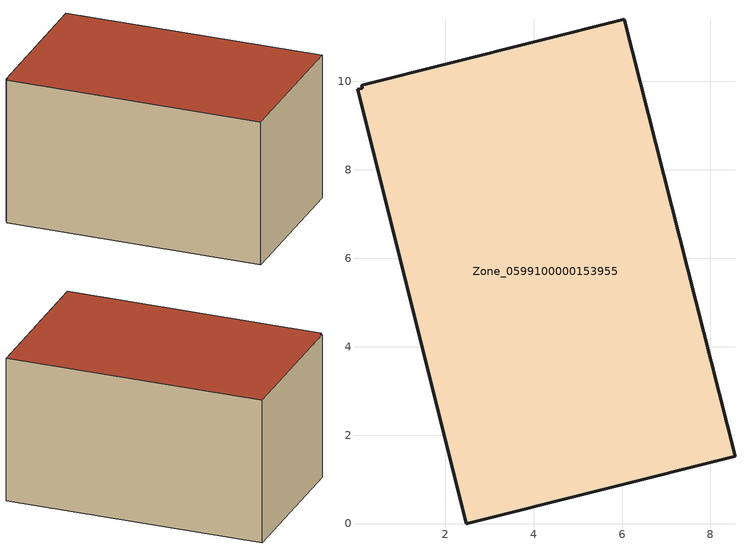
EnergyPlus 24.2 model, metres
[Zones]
Zone_0599100000153955
 floor ground (C_G): 8.55,1.52 2.48,0 0.02,9.82 0.13,9.85 0.11,9.91 6.05,11.4 z0
 wall outside (C_F): 8.55,1.52 6.05,11.4 0.11,9.91 0.13,9.85 0.02,9.82 2.48,0 8.55,1.52 z0:5.85
 roof outside (C_R): 2.48,0 8.55,1.52 6.05,11.4 0.11,9.91 0.13,9.85 0.02,9.82 z5.85
[BUILDING]
Pand.0599100000153955: North Axis=0; Terrain=City; Loads Convergence Tolerance Value=0.04; Temperature Convergence Tolerance Value=0.4; Solar Distribution=FullExterior; Maximum Number of Warmup Days=25; Minimum Number of Warmup Days=1
[Site:Location]
Rotterdam.The.Hague.AP_ZH_NLD Design_Conditions: Latitude=51.96; Longitude=4.45; Time Zone=1; Elevation=-4.5
[SITE:GROUNDTEMPERATURE:BUILDINGSURFACE]
18, 18, 18, 18, 18, 18, 18, 18, 18, 18, 18, 18
[MATERIAL] Thermal Absorptance=0.9; Solar Absorptance=0.7; Visible Absorptance=0.7
Name | Roughness | Thickness | Conductivity | Density | Specific Heat
G.TI.1946-1964 | MediumSmooth | 0.15 | 1 | 540 | 1210
F.TI.1946-1964 | Rough | 0.3 | 0.857143 | 1920 | 840
R.TI.1946-1964 | MediumRough | 0.2 | 0.277778 | 1500 | 1000
[CONSTRUCTION]
C_G: G.TI.1946-1964
C_F: F.TI.1946-1964
C_R: R.TI.1946-1964
[ZONE]
Zone_0599100000153955: Type=1; Multiplier=1; Ceiling Height=Autocalculate; Volume=Autocalculate; Floor Area=autocalculate; Part of Total Floor Area=Yes
[ZONEINFILTRATION:DESIGNFLOWRATE]
Infil_Zone_0599100000153955: Zone or ZoneList or Space or SpaceList=Zone_0599100000153955; Schedule=AlwaysOn; Design Flow Rate Calculation Method=Flow/Area; Flow Rate per Floor Area=0.003; Constant Term Coefficient=1; Temperature Term Coefficient=0; Velocity Term Coefficient=0; Velocity Squared Term Coefficient=0
[HVACTEMPLATE:ZONE:IDEALLOADSAIRSYSTEM]
Zone_0599100000153955: Maximum Heating Supply Air Temperature=50; Minimum Cooling Supply Air Temperature=13; Maximum Heating Supply Air Humidity Ratio=0.0156; Minimum Cooling Supply Air Humidity Ratio=0.0077; Heating Limit=NoLimit; Cooling Limit=NoLimit; Dehumidification Control Type=ConstantSensibleHeatRatio; Cooling Sensible Heat Ratio=0.7; Dehumidification Setpoint=60; Humidification Control Type=None; Humidification Setpoint=30; Outdoor Air Method=None; Outdoor Air Flow Rate per Person=0.00944; Outdoor Air Flow Rate per Zone Floor Area=0; Outdoor Air Flow Rate per Zone=0; Demand Controlled Ventilation Type=None; Outdoor Air Economizer Type=NoEconomizer; Heat Recovery Type=None; Sensible Heat Recovery Effectiveness=0.7; Latent Heat Recovery Effectiveness=0.65
[ZONECONTROL:THERMOSTAT]
ThermostatControl_Zone_0599100000153955: Zone or ZoneList=Zone_0599100000153955; Control Type Schedule=DualSetpointControlType; Control 1=Thermostat_Zone_0599100000153955; Temperature Difference Between Cutout And Setpoint=0
[THERMOSTATSETPOINT:DUALSETPOINT]
Thermostat_Zone_0599100000153955: Heating Setpoint Temperature Schedule=HeatingSetpoint_Zone_0599100000153955; Cooling Setpoint Temperature Schedule=CoolingSetpoint_Zone_0599100000153955
[SCHEDULE:COMPACT]
HeatingSetpoint_Zone_0599100000153955: Through: 12/31, For: AllDays, Until: 24:00, 21
CoolingSetpoint_Zone_0599100000153955: Through: 12/31, For: AllDays, Until: 24:00, 24
DualSetpointControlType: Through: 12/31, For: AllDays, Until: 24:00, 4
AlwaysOn: Through: 12/31, For: AllDays, Until: 24:00, 1
